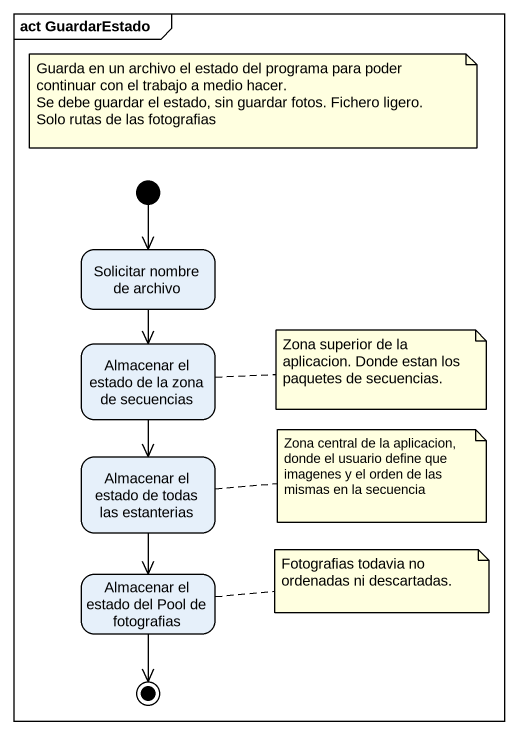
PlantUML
@startuml
mainframe act GuardarEstado
hide empty description
state "Solicitar nombre de archivo" as Solicitar_nombre_de_archivo
state "Almacenar el estado de la zona de secuencias" as Almacenar_el_estado_de_la
state "Almacenar el estado de todas las estanterias" as Almacenar_el_estado_de
state "Almacenar el estado del Pool de fotografias" as Almacenar_el_estado_del
[*] --> Solicitar_nombre_de_archivo
Solicitar_nombre_de_archivo --> Almacenar_el_estado_de_la
Almacenar_el_estado_de_la --> Almacenar_el_estado_de
Almacenar_el_estado_de --> Almacenar_el_estado_del
Almacenar_el_estado_del --> [*]
note as N1
  Guarda en un archivo el estado del programa para poder continuar con el trabajo a medio hacer.
  Se debe guardar el estado, sin guardar fotos. Fichero ligero. Solo rutas de las fotografias
end note
note right of Almacenar_el_estado_de_la : Zona superior de la aplicacion. Donde estan los paquetes de secuencias.
note right of Almacenar_el_estado_de : Zona central de la aplicacion, donde el usuario define que imagenes y el orden de las mismas en la secuencia
note right of Almacenar_el_estado_del : Fotografias todavia no ordenadas ni descartadas.
@enduml
